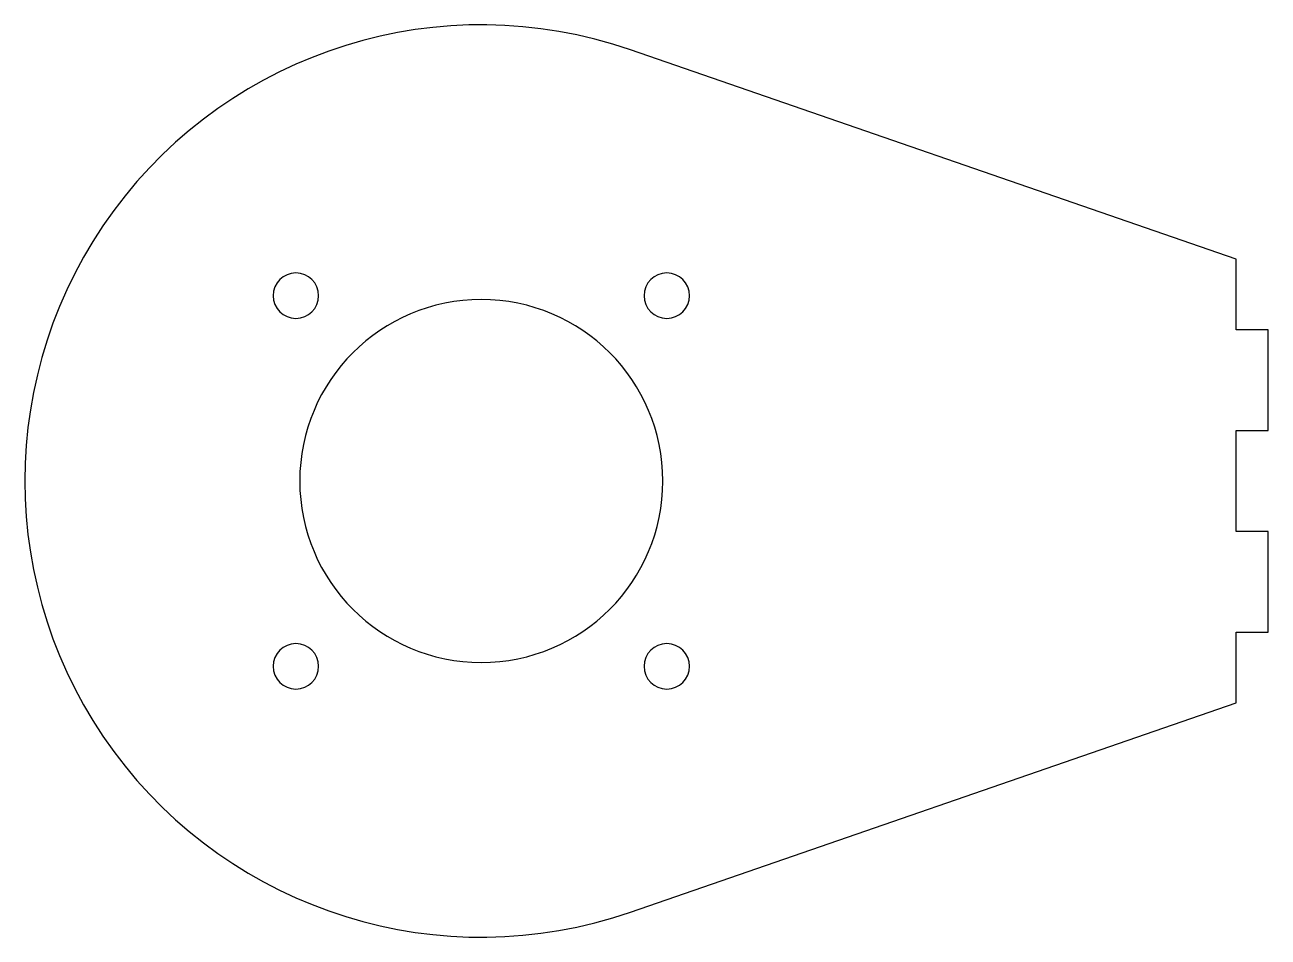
# Model space of a CAD drawing. Header units: millimetres. Extents: x 0 to 123, y 0 to 90.
import ezdxf

# ---------------------------------------------------------------- set-up
doc = ezdxf.new("R2010")
doc.units = ezdxf.units.MM

msp = doc.modelspace()

# ---------------------------------------------------------------- linework, layer by layer
at = {"layer": 'CUT'}
for p, q in [((120.075, 67.25), (60.0412, 88.0143)), ((120.075, 60.25), (120.075, 67.25)), ((123.25, 60.25), (120.075, 60.25)), ((123.25, 50.25), (123.25, 60.25)), ((120.075, 40.25), (120.075, 50.25)), ((120.075, 50.25), (123.25, 50.25)), ((123.25, 40.25), (120.075, 40.25)), ((123.25, 30.25), (123.25, 40.25)), ((120.075, 23.25), (120.075, 30.25)), ((120.075, 30.25), (123.25, 30.25)), ((60.0412, 2.4857), (120.075, 23.25))]:
    msp.add_line(p, q, dxfattribs=at)
for centre, radius, start, end in [((45.25, 45.25), 45.25, 70.9207, 289.0793), ((26.8652, 63.6348), 2.25, 0, 180), ((63.6348, 63.6348), 2.25, 0, 180), ((26.8652, 63.6348), 2.25, 180, 0), ((45.25, 45.25), 18, 0, 180), ((63.6348, 63.6348), 2.25, 180, 0), ((45.25, 45.25), 18, 180, 0), ((26.8652, 26.8652), 2.25, 0, 180), ((63.6348, 26.8652), 2.25, 0, 180), ((26.8652, 26.8652), 2.25, 180, 0), ((63.6348, 26.8652), 2.25, 180, 0)]:
    msp.add_arc(centre, radius, start, end, dxfattribs=at)

doc.saveas('drawing.dxf')
